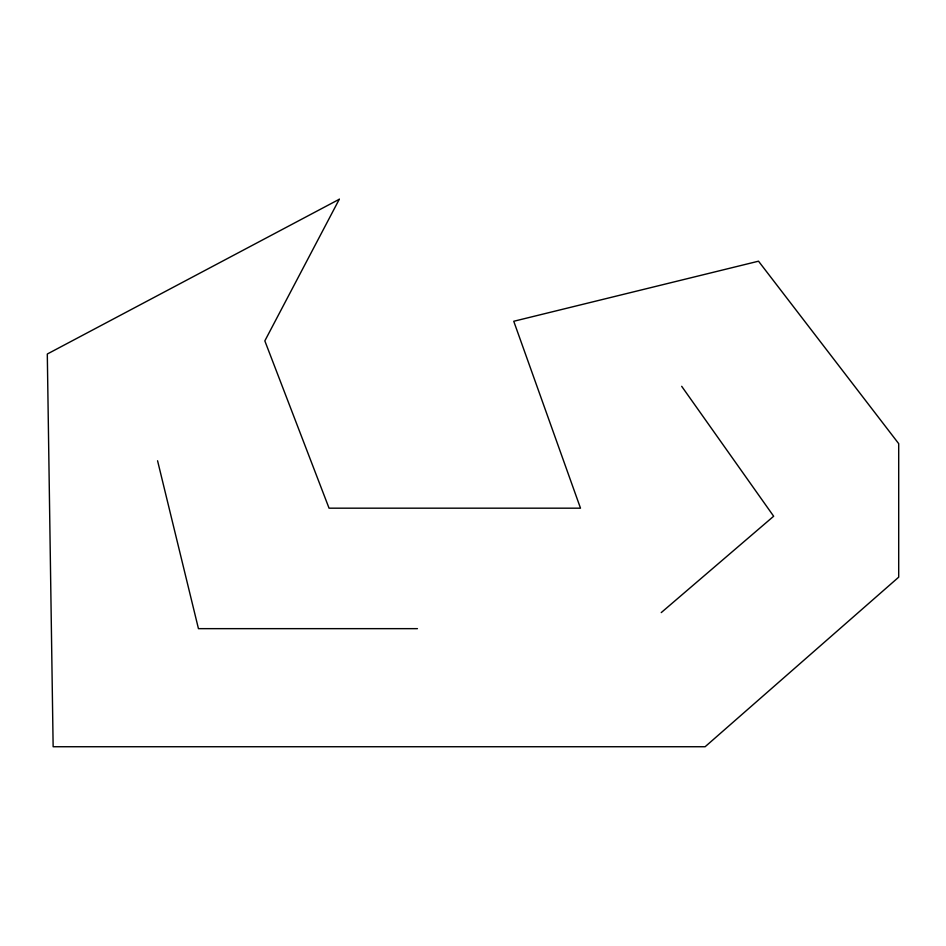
<?xml version="1.0" encoding="UTF-8"?>
<svg xmlns="http://www.w3.org/2000/svg" width="946" height="946" viewBox="0 0 946 946"><rect width="100%" height="100%" fill="white"/><g stroke="black" fill="none" stroke-linecap="round" stroke-linejoin="round"><path stroke-width="1.42" d="M661.242 612.594L773.662 516.244L681.688 386.311M417.434 628.652L198.447 628.652L157.568 460.761M339.283 199.263L264.833 340.879L329.054 508.179L580.501 508.179L513.749 321.273L758.515 261.191L898.7 443.65L898.7 577.166L705.113 746.737L53.142 746.737L47.3 354.017L339.283 199.263"/></g></svg>
